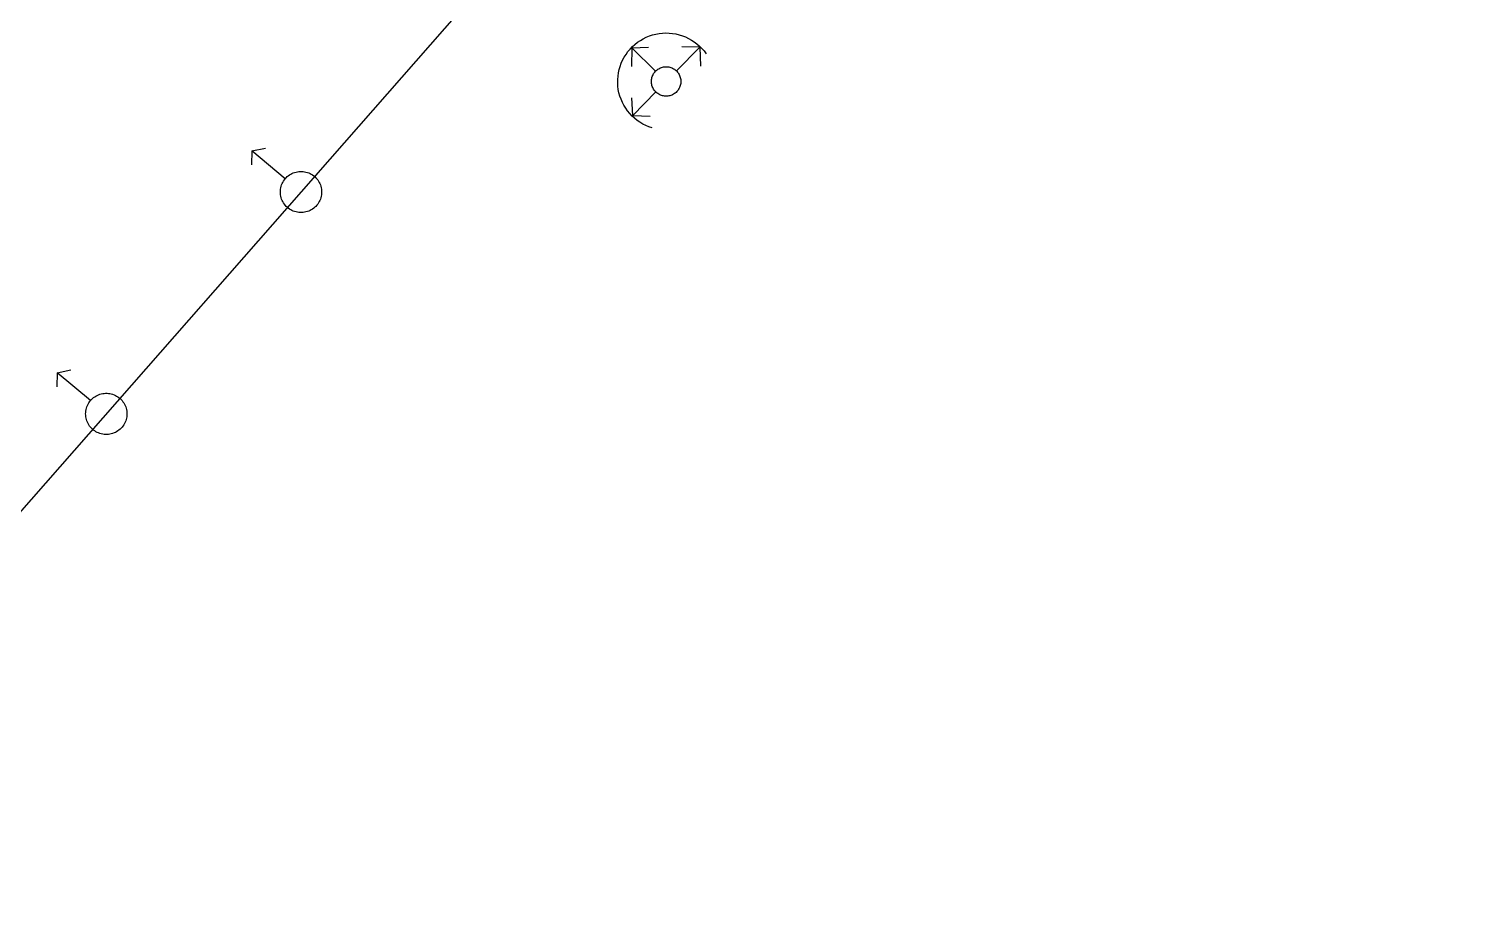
# Model space of a CAD drawing. Header units: inches. Extents: x 1390672 to 1398270, y 354915 to 360781.
# Drawn here: x 1394248.4 to 1394464.7, y 359623.6 to 359756.1 of the extents above; entities that cross this region are included whole.
import ezdxf

# ---------------------------------------------------------------- set-up
doc = ezdxf.new("R2010")
doc.units = ezdxf.units.IN
doc.header["$MEASUREMENT"] = 0

msp = doc.modelspace()

# ---------------------------------------------------------------- linework, layer by layer
for points in [[(1394139.09, 359500.02), (1394137.43, 359528.57), (1394231.43, 359665.12), (1394406.29, 359864.48), (1394416.81, 359873.07), (1394427.06, 359873.27), (1394464.71, 359864.63)], [(1394139.09, 359500.02), (1394137.43, 359528.57), (1394231.43, 359665.12), (1394406.29, 359864.48), (1394416.81, 359873.07), (1394427.06, 359873.27), (1394464.71, 359864.63)], [(1394139.09, 359500.02), (1394137.43, 359528.57), (1394231.43, 359665.12), (1394406.29, 359864.48), (1394416.81, 359873.07), (1394427.06, 359873.27), (1394464.71, 359864.63)], [(1394342.64, 359741.09), (1394342.16, 359741.25), (1394341.69, 359741.45), (1394341.23, 359741.68), (1394340.8, 359741.94), (1394340.38, 359742.23), (1394339.99, 359742.55), (1394339.61, 359742.89), (1394339.27, 359743.26), (1394338.94, 359743.66), (1394338.65, 359744.07), (1394338.39, 359744.51), (1394338.15, 359744.96), (1394337.95, 359745.42), (1394337.78, 359745.9), (1394337.64, 359746.39), (1394337.54, 359746.89), (1394337.48, 359747.39), (1394337.44, 359747.9), (1394337.45, 359748.41), (1394337.49, 359748.92), (1394337.56, 359749.42), (1394337.67, 359749.92), (1394337.81, 359750.4), (1394337.98, 359750.88), (1394338.19, 359751.34), (1394338.43, 359751.79), (1394338.7, 359752.22), (1394339, 359752.63), (1394339.33, 359753.02), (1394339.68, 359753.39), (1394340.06, 359753.73), (1394340.45, 359754.04), (1394340.88, 359754.33), (1394341.31, 359754.58), (1394341.77, 359754.81), (1394342.24, 359755), (1394342.72, 359755.16), (1394343.22, 359755.29), (1394343.71, 359755.38), (1394344.22, 359755.43), (1394344.73, 359755.46), (1394345.24, 359755.44), (1394345.74, 359755.39), (1394346.24, 359755.31), (1394346.74, 359755.19), (1394347.22, 359755.04), (1394347.69, 359754.86), (1394348.15, 359754.64), (1394348.6, 359754.39), (1394349.02, 359754.11), (1394349.43, 359753.8), (1394349.81, 359753.47), (1394350.17, 359753.11), (1394350.5, 359752.73), (1394350.81, 359752.32)], [(1394342.64, 359741.09), (1394342.16, 359741.25), (1394341.69, 359741.45), (1394341.23, 359741.68), (1394340.8, 359741.94), (1394340.38, 359742.23), (1394339.99, 359742.55), (1394339.61, 359742.89), (1394339.27, 359743.26), (1394338.94, 359743.66), (1394338.65, 359744.07), (1394338.39, 359744.51), (1394338.15, 359744.96), (1394337.95, 359745.42), (1394337.78, 359745.9), (1394337.64, 359746.39), (1394337.54, 359746.89), (1394337.48, 359747.39), (1394337.44, 359747.9), (1394337.45, 359748.41), (1394337.49, 359748.92), (1394337.56, 359749.42), (1394337.67, 359749.92), (1394337.81, 359750.4), (1394337.98, 359750.88), (1394338.19, 359751.34), (1394338.43, 359751.79), (1394338.7, 359752.22), (1394339, 359752.63), (1394339.33, 359753.02), (1394339.68, 359753.39), (1394340.06, 359753.73), (1394340.45, 359754.04), (1394340.88, 359754.33), (1394341.31, 359754.58), (1394341.77, 359754.81), (1394342.24, 359755), (1394342.72, 359755.16), (1394343.22, 359755.29), (1394343.71, 359755.38), (1394344.22, 359755.43), (1394344.73, 359755.46), (1394345.24, 359755.44), (1394345.74, 359755.39), (1394346.24, 359755.31), (1394346.74, 359755.19), (1394347.22, 359755.04), (1394347.69, 359754.86), (1394348.15, 359754.64), (1394348.6, 359754.39), (1394349.02, 359754.11), (1394349.43, 359753.8), (1394349.81, 359753.47), (1394350.17, 359753.11), (1394350.5, 359752.73), (1394350.81, 359752.32)], [(1394342.64, 359741.09), (1394342.16, 359741.25), (1394341.69, 359741.45), (1394341.23, 359741.68), (1394340.8, 359741.94), (1394340.38, 359742.23), (1394339.99, 359742.55), (1394339.61, 359742.89), (1394339.27, 359743.26), (1394338.94, 359743.66), (1394338.65, 359744.07), (1394338.39, 359744.51), (1394338.15, 359744.96), (1394337.95, 359745.42), (1394337.78, 359745.9), (1394337.64, 359746.39), (1394337.54, 359746.89), (1394337.48, 359747.39), (1394337.44, 359747.9), (1394337.45, 359748.41), (1394337.49, 359748.92), (1394337.56, 359749.42), (1394337.67, 359749.92), (1394337.81, 359750.4), (1394337.98, 359750.88), (1394338.19, 359751.34), (1394338.43, 359751.79), (1394338.7, 359752.22), (1394339, 359752.63), (1394339.33, 359753.02), (1394339.68, 359753.39), (1394340.06, 359753.73), (1394340.45, 359754.04), (1394340.88, 359754.33), (1394341.31, 359754.58), (1394341.77, 359754.81), (1394342.24, 359755), (1394342.72, 359755.16), (1394343.22, 359755.29), (1394343.71, 359755.38), (1394344.22, 359755.43), (1394344.73, 359755.46), (1394345.24, 359755.44), (1394345.74, 359755.39), (1394346.24, 359755.31), (1394346.74, 359755.19), (1394347.22, 359755.04), (1394347.69, 359754.86), (1394348.15, 359754.64), (1394348.6, 359754.39), (1394349.02, 359754.11), (1394349.43, 359753.8), (1394349.81, 359753.47), (1394350.17, 359753.11), (1394350.5, 359752.73), (1394350.81, 359752.32)], [(1394339.6, 359753.19), (1394339.52, 359750.38)], [(1394339.6, 359753.19), (1394339.52, 359750.38)], [(1394339.6, 359753.19), (1394339.52, 359750.38)], [(1394339.6, 359753.19), (1394342.08, 359753.31)], [(1394339.6, 359753.19), (1394342.08, 359753.31)], [(1394339.6, 359753.19), (1394342.08, 359753.31)], [(1394339.6, 359753.19), (1394343.18, 359749.68)], [(1394339.6, 359753.19), (1394343.18, 359749.68)], [(1394339.6, 359753.19), (1394343.18, 359749.68)], [(1394349.84, 359753.3), (1394346.33, 359749.71)], [(1394349.84, 359753.3), (1394346.33, 359749.71)], [(1394349.84, 359753.3), (1394346.33, 359749.71)], [(1394349.84, 359753.3), (1394347.16, 359753.37)], [(1394349.84, 359753.3), (1394347.16, 359753.37)], [(1394349.84, 359753.3), (1394347.16, 359753.37)], [(1394349.84, 359753.3), (1394349.97, 359750.45)], [(1394349.84, 359753.3), (1394349.97, 359750.45)], [(1394349.84, 359753.3), (1394349.97, 359750.45)], [(1394347, 359748.12), (1394346.99, 359747.97), (1394346.98, 359747.81), (1394346.95, 359747.66), (1394346.91, 359747.51), (1394346.86, 359747.36), (1394346.81, 359747.22), (1394346.74, 359747.08), (1394346.66, 359746.94), (1394346.57, 359746.81), (1394346.48, 359746.69), (1394346.37, 359746.58), (1394346.26, 359746.47), (1394346.14, 359746.37), (1394346.02, 359746.28), (1394345.89, 359746.19), (1394345.75, 359746.12), (1394345.61, 359746.06), (1394345.46, 359746.01), (1394345.31, 359745.96), (1394345.16, 359745.93), (1394345, 359745.91), (1394344.85, 359745.9), (1394344.69, 359745.9), (1394344.54, 359745.91), (1394344.39, 359745.93), (1394344.23, 359745.96), (1394344.08, 359746.01), (1394343.94, 359746.06), (1394343.8, 359746.12), (1394343.66, 359746.19), (1394343.53, 359746.28), (1394343.4, 359746.37), (1394343.28, 359746.47), (1394343.17, 359746.58), (1394343.07, 359746.69), (1394342.97, 359746.81), (1394342.88, 359746.94), (1394342.81, 359747.08), (1394342.74, 359747.22), (1394342.68, 359747.36), (1394342.63, 359747.51), (1394342.59, 359747.66), (1394342.57, 359747.81), (1394342.55, 359747.97), (1394342.55, 359748.12), (1394342.55, 359748.28), (1394342.57, 359748.43), (1394342.59, 359748.59), (1394342.63, 359748.74), (1394342.68, 359748.88), (1394342.74, 359749.03), (1394342.81, 359749.17), (1394342.88, 359749.3), (1394342.97, 359749.43), (1394343.07, 359749.55), (1394343.17, 359749.67), (1394343.28, 359749.78), (1394343.4, 359749.88), (1394343.53, 359749.97), (1394343.66, 359750.05), (1394343.8, 359750.12), (1394343.94, 359750.19), (1394344.08, 359750.24), (1394344.23, 359750.28), (1394344.39, 359750.32), (1394344.54, 359750.34), (1394344.69, 359750.35), (1394344.85, 359750.35), (1394345, 359750.34), (1394345.16, 359750.32), (1394345.31, 359750.28), (1394345.46, 359750.24), (1394345.61, 359750.19), (1394345.75, 359750.12), (1394345.89, 359750.05), (1394346.02, 359749.97), (1394346.14, 359749.88), (1394346.26, 359749.78), (1394346.37, 359749.67), (1394346.48, 359749.55), (1394346.57, 359749.43), (1394346.66, 359749.3), (1394346.74, 359749.17), (1394346.81, 359749.03), (1394346.86, 359748.88), (1394346.91, 359748.74), (1394346.95, 359748.59), (1394346.98, 359748.43), (1394346.99, 359748.28), (1394347, 359748.12)], [(1394347, 359748.12), (1394346.99, 359747.97), (1394346.98, 359747.81), (1394346.95, 359747.66), (1394346.91, 359747.51), (1394346.86, 359747.36), (1394346.81, 359747.22), (1394346.74, 359747.08), (1394346.66, 359746.94), (1394346.57, 359746.81), (1394346.48, 359746.69), (1394346.37, 359746.58), (1394346.26, 359746.47), (1394346.14, 359746.37), (1394346.02, 359746.28), (1394345.89, 359746.19), (1394345.75, 359746.12), (1394345.61, 359746.06), (1394345.46, 359746.01), (1394345.31, 359745.96), (1394345.16, 359745.93), (1394345, 359745.91), (1394344.85, 359745.9), (1394344.69, 359745.9), (1394344.54, 359745.91), (1394344.39, 359745.93), (1394344.23, 359745.96), (1394344.08, 359746.01), (1394343.94, 359746.06), (1394343.8, 359746.12), (1394343.66, 359746.19), (1394343.53, 359746.28), (1394343.4, 359746.37), (1394343.28, 359746.47), (1394343.17, 359746.58), (1394343.07, 359746.69), (1394342.97, 359746.81), (1394342.88, 359746.94), (1394342.81, 359747.08), (1394342.74, 359747.22), (1394342.68, 359747.36), (1394342.63, 359747.51), (1394342.59, 359747.66), (1394342.57, 359747.81), (1394342.55, 359747.97), (1394342.55, 359748.12), (1394342.55, 359748.28), (1394342.57, 359748.43), (1394342.59, 359748.59), (1394342.63, 359748.74), (1394342.68, 359748.88), (1394342.74, 359749.03), (1394342.81, 359749.17), (1394342.88, 359749.3), (1394342.97, 359749.43), (1394343.07, 359749.55), (1394343.17, 359749.67), (1394343.28, 359749.78), (1394343.4, 359749.88), (1394343.53, 359749.97), (1394343.66, 359750.05), (1394343.8, 359750.12), (1394343.94, 359750.19), (1394344.08, 359750.24), (1394344.23, 359750.28), (1394344.39, 359750.32), (1394344.54, 359750.34), (1394344.69, 359750.35), (1394344.85, 359750.35), (1394345, 359750.34), (1394345.16, 359750.32), (1394345.31, 359750.28), (1394345.46, 359750.24), (1394345.61, 359750.19), (1394345.75, 359750.12), (1394345.89, 359750.05), (1394346.02, 359749.97), (1394346.14, 359749.88), (1394346.26, 359749.78), (1394346.37, 359749.67), (1394346.48, 359749.55), (1394346.57, 359749.43), (1394346.66, 359749.3), (1394346.74, 359749.17), (1394346.81, 359749.03), (1394346.86, 359748.88), (1394346.91, 359748.74), (1394346.95, 359748.59), (1394346.98, 359748.43), (1394346.99, 359748.28), (1394347, 359748.12)], [(1394347, 359748.12), (1394346.99, 359747.97), (1394346.98, 359747.81), (1394346.95, 359747.66), (1394346.91, 359747.51), (1394346.86, 359747.36), (1394346.81, 359747.22), (1394346.74, 359747.08), (1394346.66, 359746.94), (1394346.57, 359746.81), (1394346.48, 359746.69), (1394346.37, 359746.58), (1394346.26, 359746.47), (1394346.14, 359746.37), (1394346.02, 359746.28), (1394345.89, 359746.19), (1394345.75, 359746.12), (1394345.61, 359746.06), (1394345.46, 359746.01), (1394345.31, 359745.96), (1394345.16, 359745.93), (1394345, 359745.91), (1394344.85, 359745.9), (1394344.69, 359745.9), (1394344.54, 359745.91), (1394344.39, 359745.93), (1394344.23, 359745.96), (1394344.08, 359746.01), (1394343.94, 359746.06), (1394343.8, 359746.12), (1394343.66, 359746.19), (1394343.53, 359746.28), (1394343.4, 359746.37), (1394343.28, 359746.47), (1394343.17, 359746.58), (1394343.07, 359746.69), (1394342.97, 359746.81), (1394342.88, 359746.94), (1394342.81, 359747.08), (1394342.74, 359747.22), (1394342.68, 359747.36), (1394342.63, 359747.51), (1394342.59, 359747.66), (1394342.57, 359747.81), (1394342.55, 359747.97), (1394342.55, 359748.12), (1394342.55, 359748.28), (1394342.57, 359748.43), (1394342.59, 359748.59), (1394342.63, 359748.74), (1394342.68, 359748.88), (1394342.74, 359749.03), (1394342.81, 359749.17), (1394342.88, 359749.3), (1394342.97, 359749.43), (1394343.07, 359749.55), (1394343.17, 359749.67), (1394343.28, 359749.78), (1394343.4, 359749.88), (1394343.53, 359749.97), (1394343.66, 359750.05), (1394343.8, 359750.12), (1394343.94, 359750.19), (1394344.08, 359750.24), (1394344.23, 359750.28), (1394344.39, 359750.32), (1394344.54, 359750.34), (1394344.69, 359750.35), (1394344.85, 359750.35), (1394345, 359750.34), (1394345.16, 359750.32), (1394345.31, 359750.28), (1394345.46, 359750.24), (1394345.61, 359750.19), (1394345.75, 359750.12), (1394345.89, 359750.05), (1394346.02, 359749.97), (1394346.14, 359749.88), (1394346.26, 359749.78), (1394346.37, 359749.67), (1394346.48, 359749.55), (1394346.57, 359749.43), (1394346.66, 359749.3), (1394346.74, 359749.17), (1394346.81, 359749.03), (1394346.86, 359748.88), (1394346.91, 359748.74), (1394346.95, 359748.59), (1394346.98, 359748.43), (1394346.99, 359748.28), (1394347, 359748.12)], [(1394339.71, 359742.95), (1394343.21, 359746.53)], [(1394339.71, 359742.95), (1394343.21, 359746.53)], [(1394339.71, 359742.95), (1394343.21, 359746.53)], [(1394339.71, 359742.95), (1394339.58, 359745.62)], [(1394339.71, 359742.95), (1394339.58, 359745.62)], [(1394339.71, 359742.95), (1394339.58, 359745.62)], [(1394339.71, 359742.95), (1394342.33, 359742.88)], [(1394339.71, 359742.95), (1394342.33, 359742.88)], [(1394339.71, 359742.95), (1394342.33, 359742.88)], [(1394282.13, 359737.62), (1394282.07, 359735.51)], [(1394282.13, 359737.62), (1394282.07, 359735.51)], [(1394282.13, 359737.62), (1394282.07, 359735.51)], [(1394282.13, 359737.62), (1394284.19, 359738.05)], [(1394282.13, 359737.62), (1394284.19, 359738.05)], [(1394282.13, 359737.62), (1394284.19, 359738.05)], [(1394287.17, 359733.41), (1394282.13, 359737.62)], [(1394287.17, 359733.41), (1394282.13, 359737.62)], [(1394287.17, 359733.41), (1394282.13, 359737.62)], [(1394292.68, 359731.4), (1394292.67, 359731.18), (1394292.65, 359730.97), (1394292.61, 359730.75), (1394292.56, 359730.54), (1394292.49, 359730.33), (1394292.41, 359730.13), (1394292.31, 359729.94), (1394292.2, 359729.75), (1394292.08, 359729.57), (1394291.95, 359729.4), (1394291.8, 359729.23), (1394291.65, 359729.08), (1394291.48, 359728.94), (1394291.3, 359728.82), (1394291.12, 359728.7), (1394290.93, 359728.6), (1394290.73, 359728.51), (1394290.52, 359728.44), (1394290.31, 359728.38), (1394290.1, 359728.33), (1394289.89, 359728.3), (1394289.67, 359728.28), (1394289.45, 359728.28), (1394289.23, 359728.3), (1394289.02, 359728.33), (1394288.81, 359728.38), (1394288.6, 359728.44), (1394288.39, 359728.51), (1394288.19, 359728.6), (1394288, 359728.7), (1394287.82, 359728.82), (1394287.64, 359728.94), (1394287.48, 359729.08), (1394287.32, 359729.23), (1394287.17, 359729.4), (1394287.04, 359729.57), (1394286.92, 359729.75), (1394286.81, 359729.94), (1394286.71, 359730.13), (1394286.63, 359730.33), (1394286.56, 359730.54), (1394286.51, 359730.75), (1394286.47, 359730.97), (1394286.45, 359731.18), (1394286.44, 359731.4), (1394286.45, 359731.62), (1394286.47, 359731.83), (1394286.51, 359732.05), (1394286.56, 359732.26), (1394286.63, 359732.47), (1394286.71, 359732.67), (1394286.81, 359732.86), (1394286.92, 359733.05), (1394287.04, 359733.23), (1394287.17, 359733.4), (1394287.32, 359733.56), (1394287.48, 359733.72), (1394287.64, 359733.86), (1394287.82, 359733.98), (1394288, 359734.1), (1394288.19, 359734.2), (1394288.39, 359734.29), (1394288.6, 359734.36), (1394288.81, 359734.42), (1394289.02, 359734.47), (1394289.23, 359734.5), (1394289.45, 359734.51), (1394289.67, 359734.51), (1394289.89, 359734.5), (1394290.1, 359734.47), (1394290.31, 359734.42), (1394290.52, 359734.36), (1394290.73, 359734.29), (1394290.93, 359734.2), (1394291.12, 359734.1), (1394291.3, 359733.98), (1394291.48, 359733.86), (1394291.65, 359733.72), (1394291.8, 359733.56), (1394291.95, 359733.4), (1394292.08, 359733.23), (1394292.2, 359733.05), (1394292.31, 359732.86), (1394292.41, 359732.67), (1394292.49, 359732.47), (1394292.56, 359732.26), (1394292.61, 359732.05), (1394292.65, 359731.83), (1394292.67, 359731.62), (1394292.68, 359731.4)], [(1394292.68, 359731.4), (1394292.67, 359731.18), (1394292.65, 359730.97), (1394292.61, 359730.75), (1394292.56, 359730.54), (1394292.49, 359730.33), (1394292.41, 359730.13), (1394292.31, 359729.94), (1394292.2, 359729.75), (1394292.08, 359729.57), (1394291.95, 359729.4), (1394291.8, 359729.23), (1394291.65, 359729.08), (1394291.48, 359728.94), (1394291.3, 359728.82), (1394291.12, 359728.7), (1394290.93, 359728.6), (1394290.73, 359728.51), (1394290.52, 359728.44), (1394290.31, 359728.38), (1394290.1, 359728.33), (1394289.89, 359728.3), (1394289.67, 359728.28), (1394289.45, 359728.28), (1394289.23, 359728.3), (1394289.02, 359728.33), (1394288.81, 359728.38), (1394288.6, 359728.44), (1394288.39, 359728.51), (1394288.19, 359728.6), (1394288, 359728.7), (1394287.82, 359728.82), (1394287.64, 359728.94), (1394287.48, 359729.08), (1394287.32, 359729.23), (1394287.17, 359729.4), (1394287.04, 359729.57), (1394286.92, 359729.75), (1394286.81, 359729.94), (1394286.71, 359730.13), (1394286.63, 359730.33), (1394286.56, 359730.54), (1394286.51, 359730.75), (1394286.47, 359730.97), (1394286.45, 359731.18), (1394286.44, 359731.4), (1394286.45, 359731.62), (1394286.47, 359731.83), (1394286.51, 359732.05), (1394286.56, 359732.26), (1394286.63, 359732.47), (1394286.71, 359732.67), (1394286.81, 359732.86), (1394286.92, 359733.05), (1394287.04, 359733.23), (1394287.17, 359733.4), (1394287.32, 359733.56), (1394287.48, 359733.72), (1394287.64, 359733.86), (1394287.82, 359733.98), (1394288, 359734.1), (1394288.19, 359734.2), (1394288.39, 359734.29), (1394288.6, 359734.36), (1394288.81, 359734.42), (1394289.02, 359734.47), (1394289.23, 359734.5), (1394289.45, 359734.51), (1394289.67, 359734.51), (1394289.89, 359734.5), (1394290.1, 359734.47), (1394290.31, 359734.42), (1394290.52, 359734.36), (1394290.73, 359734.29), (1394290.93, 359734.2), (1394291.12, 359734.1), (1394291.3, 359733.98), (1394291.48, 359733.86), (1394291.65, 359733.72), (1394291.8, 359733.56), (1394291.95, 359733.4), (1394292.08, 359733.23), (1394292.2, 359733.05), (1394292.31, 359732.86), (1394292.41, 359732.67), (1394292.49, 359732.47), (1394292.56, 359732.26), (1394292.61, 359732.05), (1394292.65, 359731.83), (1394292.67, 359731.62), (1394292.68, 359731.4)], [(1394292.68, 359731.4), (1394292.67, 359731.18), (1394292.65, 359730.97), (1394292.61, 359730.75), (1394292.56, 359730.54), (1394292.49, 359730.33), (1394292.41, 359730.13), (1394292.31, 359729.94), (1394292.2, 359729.75), (1394292.08, 359729.57), (1394291.95, 359729.4), (1394291.8, 359729.23), (1394291.65, 359729.08), (1394291.48, 359728.94), (1394291.3, 359728.82), (1394291.12, 359728.7), (1394290.93, 359728.6), (1394290.73, 359728.51), (1394290.52, 359728.44), (1394290.31, 359728.38), (1394290.1, 359728.33), (1394289.89, 359728.3), (1394289.67, 359728.28), (1394289.45, 359728.28), (1394289.23, 359728.3), (1394289.02, 359728.33), (1394288.81, 359728.38), (1394288.6, 359728.44), (1394288.39, 359728.51), (1394288.19, 359728.6), (1394288, 359728.7), (1394287.82, 359728.82), (1394287.64, 359728.94), (1394287.48, 359729.08), (1394287.32, 359729.23), (1394287.17, 359729.4), (1394287.04, 359729.57), (1394286.92, 359729.75), (1394286.81, 359729.94), (1394286.71, 359730.13), (1394286.63, 359730.33), (1394286.56, 359730.54), (1394286.51, 359730.75), (1394286.47, 359730.97), (1394286.45, 359731.18), (1394286.44, 359731.4), (1394286.45, 359731.62), (1394286.47, 359731.83), (1394286.51, 359732.05), (1394286.56, 359732.26), (1394286.63, 359732.47), (1394286.71, 359732.67), (1394286.81, 359732.86), (1394286.92, 359733.05), (1394287.04, 359733.23), (1394287.17, 359733.4), (1394287.32, 359733.56), (1394287.48, 359733.72), (1394287.64, 359733.86), (1394287.82, 359733.98), (1394288, 359734.1), (1394288.19, 359734.2), (1394288.39, 359734.29), (1394288.6, 359734.36), (1394288.81, 359734.42), (1394289.02, 359734.47), (1394289.23, 359734.5), (1394289.45, 359734.51), (1394289.67, 359734.51), (1394289.89, 359734.5), (1394290.1, 359734.47), (1394290.31, 359734.42), (1394290.52, 359734.36), (1394290.73, 359734.29), (1394290.93, 359734.2), (1394291.12, 359734.1), (1394291.3, 359733.98), (1394291.48, 359733.86), (1394291.65, 359733.72), (1394291.8, 359733.56), (1394291.95, 359733.4), (1394292.08, 359733.23), (1394292.2, 359733.05), (1394292.31, 359732.86), (1394292.41, 359732.67), (1394292.49, 359732.47), (1394292.56, 359732.26), (1394292.61, 359732.05), (1394292.65, 359731.83), (1394292.67, 359731.62), (1394292.68, 359731.4)], [(1394252.69, 359704.05), (1394252.63, 359701.95)], [(1394252.69, 359704.05), (1394252.63, 359701.95)], [(1394252.69, 359704.05), (1394252.63, 359701.95)], [(1394252.69, 359704.05), (1394254.75, 359704.49)], [(1394252.69, 359704.05), (1394254.75, 359704.49)], [(1394252.69, 359704.05), (1394254.75, 359704.49)], [(1394257.74, 359699.84), (1394252.69, 359704.05)], [(1394257.74, 359699.84), (1394252.69, 359704.05)], [(1394257.74, 359699.84), (1394252.69, 359704.05)], [(1394263.24, 359697.84), (1394263.23, 359697.62), (1394263.21, 359697.4), (1394263.17, 359697.19), (1394263.12, 359696.98), (1394263.05, 359696.77), (1394262.97, 359696.57), (1394262.87, 359696.37), (1394262.76, 359696.18), (1394262.64, 359696), (1394262.51, 359695.83), (1394262.36, 359695.67), (1394262.21, 359695.52), (1394262.04, 359695.38), (1394261.86, 359695.25), (1394261.68, 359695.14), (1394261.49, 359695.03), (1394261.29, 359694.95), (1394261.08, 359694.87), (1394260.88, 359694.81), (1394260.66, 359694.77), (1394260.45, 359694.74), (1394260.23, 359694.72), (1394260.01, 359694.72), (1394259.8, 359694.74), (1394259.58, 359694.77), (1394259.37, 359694.81), (1394259.16, 359694.87), (1394258.95, 359694.95), (1394258.75, 359695.03), (1394258.56, 359695.14), (1394258.38, 359695.25), (1394258.2, 359695.38), (1394258.04, 359695.52), (1394257.88, 359695.67), (1394257.73, 359695.83), (1394257.6, 359696), (1394257.48, 359696.18), (1394257.37, 359696.37), (1394257.27, 359696.57), (1394257.19, 359696.77), (1394257.13, 359696.98), (1394257.07, 359697.19), (1394257.03, 359697.4), (1394257.01, 359697.62), (1394257, 359697.84), (1394257.01, 359698.05), (1394257.03, 359698.27), (1394257.07, 359698.48), (1394257.13, 359698.7), (1394257.19, 359698.9), (1394257.27, 359699.1), (1394257.37, 359699.3), (1394257.48, 359699.49), (1394257.6, 359699.67), (1394257.73, 359699.84), (1394257.88, 359700), (1394258.04, 359700.15), (1394258.2, 359700.29), (1394258.38, 359700.42), (1394258.56, 359700.54), (1394258.75, 359700.64), (1394258.95, 359700.73), (1394259.16, 359700.8), (1394259.37, 359700.86), (1394259.58, 359700.91), (1394259.8, 359700.94), (1394260.01, 359700.95), (1394260.23, 359700.95), (1394260.45, 359700.94), (1394260.66, 359700.91), (1394260.88, 359700.86), (1394261.08, 359700.8), (1394261.29, 359700.73), (1394261.49, 359700.64), (1394261.68, 359700.54), (1394261.86, 359700.42), (1394262.04, 359700.29), (1394262.21, 359700.15), (1394262.36, 359700), (1394262.51, 359699.84), (1394262.64, 359699.67), (1394262.76, 359699.49), (1394262.87, 359699.3), (1394262.97, 359699.1), (1394263.05, 359698.9), (1394263.12, 359698.7), (1394263.17, 359698.48), (1394263.21, 359698.27), (1394263.23, 359698.05), (1394263.24, 359697.84)], [(1394263.24, 359697.84), (1394263.23, 359697.62), (1394263.21, 359697.4), (1394263.17, 359697.19), (1394263.12, 359696.98), (1394263.05, 359696.77), (1394262.97, 359696.57), (1394262.87, 359696.37), (1394262.76, 359696.18), (1394262.64, 359696), (1394262.51, 359695.83), (1394262.36, 359695.67), (1394262.21, 359695.52), (1394262.04, 359695.38), (1394261.86, 359695.25), (1394261.68, 359695.14), (1394261.49, 359695.03), (1394261.29, 359694.95), (1394261.08, 359694.87), (1394260.88, 359694.81), (1394260.66, 359694.77), (1394260.45, 359694.74), (1394260.23, 359694.72), (1394260.01, 359694.72), (1394259.8, 359694.74), (1394259.58, 359694.77), (1394259.37, 359694.81), (1394259.16, 359694.87), (1394258.95, 359694.95), (1394258.75, 359695.03), (1394258.56, 359695.14), (1394258.38, 359695.25), (1394258.2, 359695.38), (1394258.04, 359695.52), (1394257.88, 359695.67), (1394257.73, 359695.83), (1394257.6, 359696), (1394257.48, 359696.18), (1394257.37, 359696.37), (1394257.27, 359696.57), (1394257.19, 359696.77), (1394257.13, 359696.98), (1394257.07, 359697.19), (1394257.03, 359697.4), (1394257.01, 359697.62), (1394257, 359697.84), (1394257.01, 359698.05), (1394257.03, 359698.27), (1394257.07, 359698.48), (1394257.13, 359698.7), (1394257.19, 359698.9), (1394257.27, 359699.1), (1394257.37, 359699.3), (1394257.48, 359699.49), (1394257.6, 359699.67), (1394257.73, 359699.84), (1394257.88, 359700), (1394258.04, 359700.15), (1394258.2, 359700.29), (1394258.38, 359700.42), (1394258.56, 359700.54), (1394258.75, 359700.64), (1394258.95, 359700.73), (1394259.16, 359700.8), (1394259.37, 359700.86), (1394259.58, 359700.91), (1394259.8, 359700.94), (1394260.01, 359700.95), (1394260.23, 359700.95), (1394260.45, 359700.94), (1394260.66, 359700.91), (1394260.88, 359700.86), (1394261.08, 359700.8), (1394261.29, 359700.73), (1394261.49, 359700.64), (1394261.68, 359700.54), (1394261.86, 359700.42), (1394262.04, 359700.29), (1394262.21, 359700.15), (1394262.36, 359700), (1394262.51, 359699.84), (1394262.64, 359699.67), (1394262.76, 359699.49), (1394262.87, 359699.3), (1394262.97, 359699.1), (1394263.05, 359698.9), (1394263.12, 359698.7), (1394263.17, 359698.48), (1394263.21, 359698.27), (1394263.23, 359698.05), (1394263.24, 359697.84)], [(1394263.24, 359697.84), (1394263.23, 359697.62), (1394263.21, 359697.4), (1394263.17, 359697.19), (1394263.12, 359696.98), (1394263.05, 359696.77), (1394262.97, 359696.57), (1394262.87, 359696.37), (1394262.76, 359696.18), (1394262.64, 359696), (1394262.51, 359695.83), (1394262.36, 359695.67), (1394262.21, 359695.52), (1394262.04, 359695.38), (1394261.86, 359695.25), (1394261.68, 359695.14), (1394261.49, 359695.03), (1394261.29, 359694.95), (1394261.08, 359694.87), (1394260.88, 359694.81), (1394260.66, 359694.77), (1394260.45, 359694.74), (1394260.23, 359694.72), (1394260.01, 359694.72), (1394259.8, 359694.74), (1394259.58, 359694.77), (1394259.37, 359694.81), (1394259.16, 359694.87), (1394258.95, 359694.95), (1394258.75, 359695.03), (1394258.56, 359695.14), (1394258.38, 359695.25), (1394258.2, 359695.38), (1394258.04, 359695.52), (1394257.88, 359695.67), (1394257.73, 359695.83), (1394257.6, 359696), (1394257.48, 359696.18), (1394257.37, 359696.37), (1394257.27, 359696.57), (1394257.19, 359696.77), (1394257.13, 359696.98), (1394257.07, 359697.19), (1394257.03, 359697.4), (1394257.01, 359697.62), (1394257, 359697.84), (1394257.01, 359698.05), (1394257.03, 359698.27), (1394257.07, 359698.48), (1394257.13, 359698.7), (1394257.19, 359698.9), (1394257.27, 359699.1), (1394257.37, 359699.3), (1394257.48, 359699.49), (1394257.6, 359699.67), (1394257.73, 359699.84), (1394257.88, 359700), (1394258.04, 359700.15), (1394258.2, 359700.29), (1394258.38, 359700.42), (1394258.56, 359700.54), (1394258.75, 359700.64), (1394258.95, 359700.73), (1394259.16, 359700.8), (1394259.37, 359700.86), (1394259.58, 359700.91), (1394259.8, 359700.94), (1394260.01, 359700.95), (1394260.23, 359700.95), (1394260.45, 359700.94), (1394260.66, 359700.91), (1394260.88, 359700.86), (1394261.08, 359700.8), (1394261.29, 359700.73), (1394261.49, 359700.64), (1394261.68, 359700.54), (1394261.86, 359700.42), (1394262.04, 359700.29), (1394262.21, 359700.15), (1394262.36, 359700), (1394262.51, 359699.84), (1394262.64, 359699.67), (1394262.76, 359699.49), (1394262.87, 359699.3), (1394262.97, 359699.1), (1394263.05, 359698.9), (1394263.12, 359698.7), (1394263.17, 359698.48), (1394263.21, 359698.27), (1394263.23, 359698.05), (1394263.24, 359697.84)]]:
    msp.add_lwpolyline(points)

doc.saveas('drawing.dxf')
